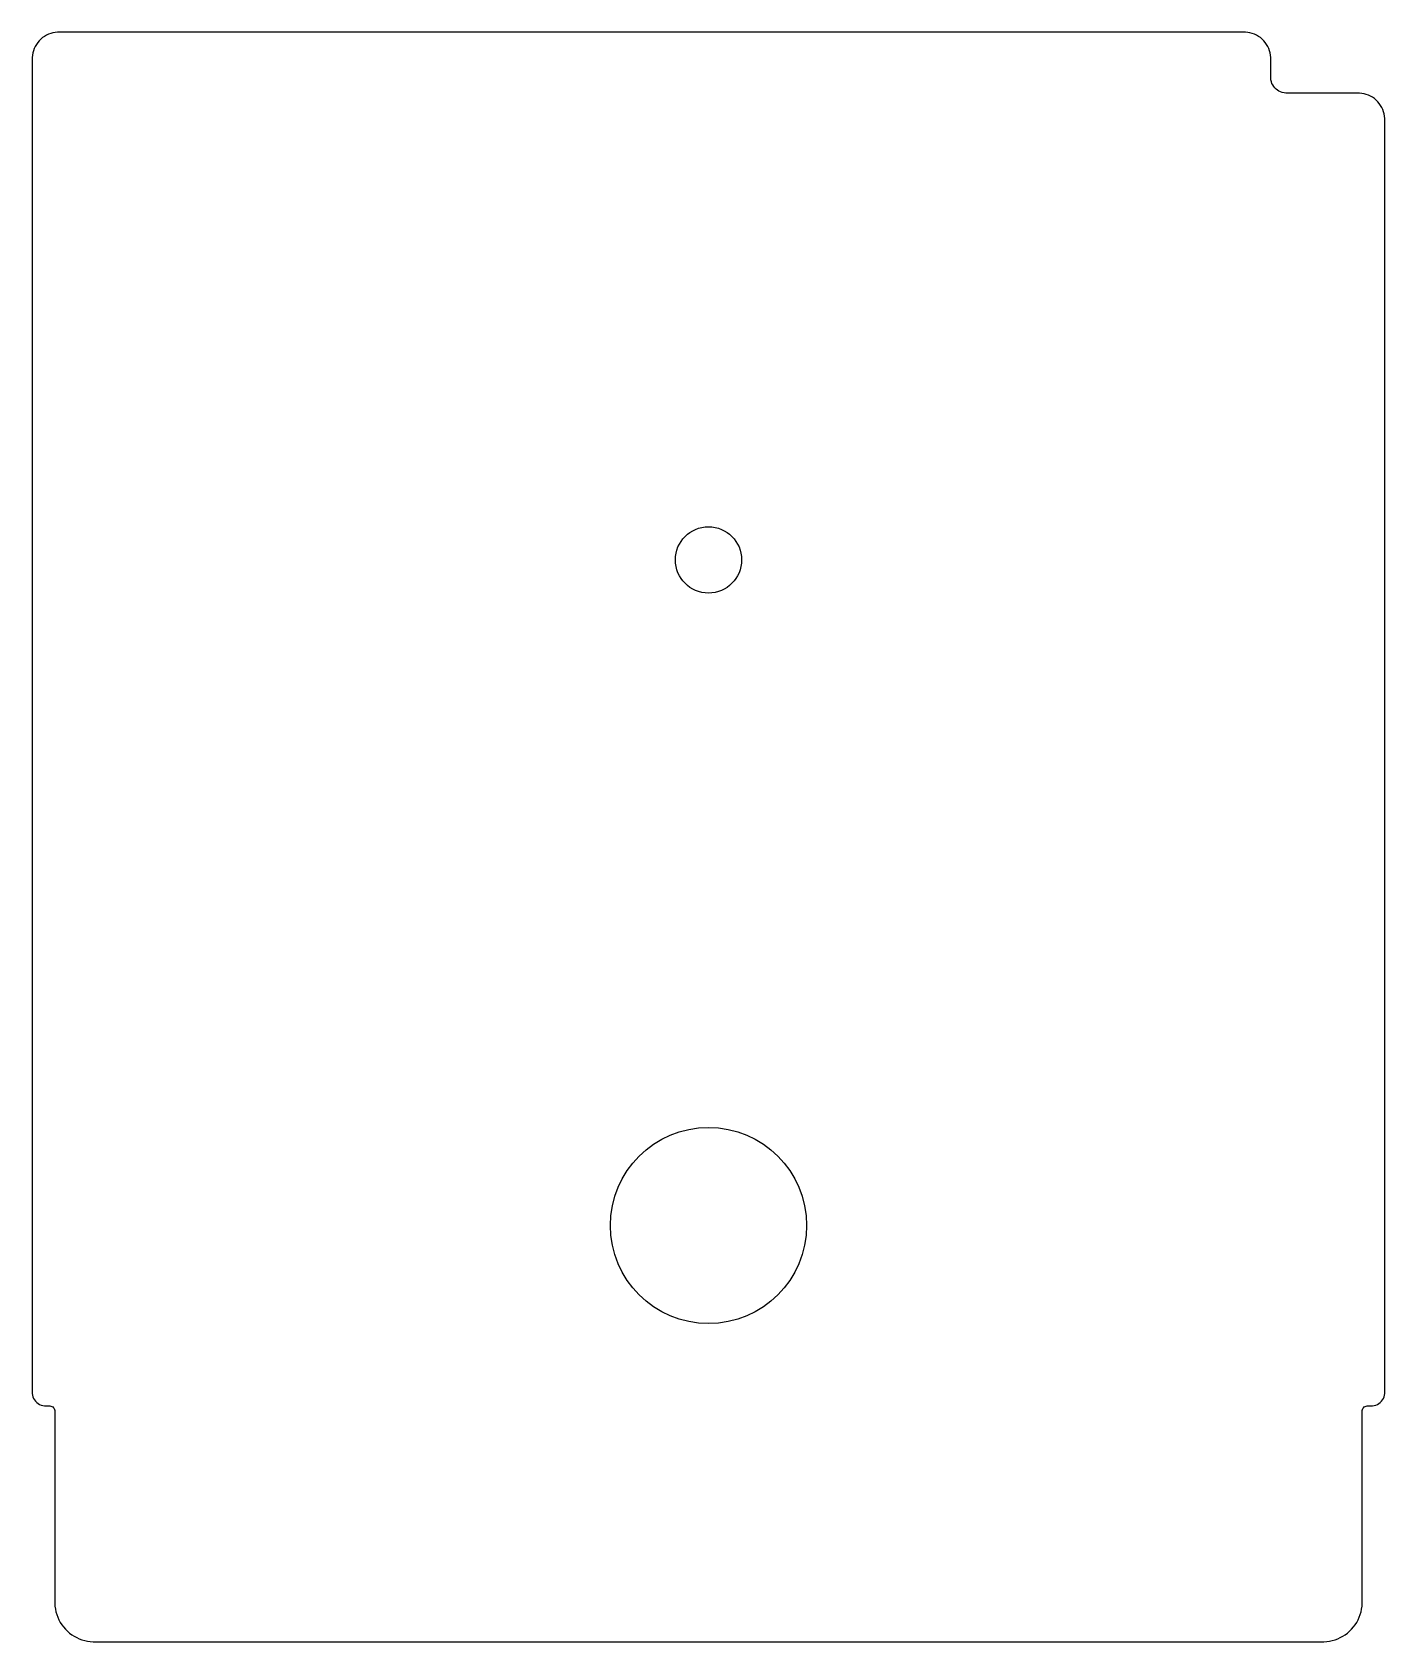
# Model space of a CAD drawing. Header units: metres. Extents: x 0 to 51, y 0 to 60.7.
import ezdxf

# ---------------------------------------------------------------- set-up
doc = ezdxf.new("R2010")
doc.units = ezdxf.units.M

msp = doc.modelspace()

# ---------------------------------------------------------------- linework, layer by layer
for p, q in [((1, 60.7), (0.95636, 60.69952)), ((45.7, 60.7), (1, 60.7)), ((45.74364, 60.69952), (45.7, 60.7)), ((0.11257, 60.16197), (0.07568, 60.08287)), ((0.15621, 60.23756), (0.11257, 60.16197)), ((0.20627, 60.30905), (0.15621, 60.23756)), ((0.26237, 60.37591), (0.20627, 60.30905)), ((0.32409, 60.43763), (0.26237, 60.37591)), ((0.39095, 60.49373), (0.32409, 60.43763)), ((0.46244, 60.54379), (0.39095, 60.49373)), ((0.53803, 60.58743), (0.46244, 60.54379)), ((0.61713, 60.62432), (0.53803, 60.58743)), ((0.69915, 60.65417), (0.61713, 60.62432)), ((0.78346, 60.67676), (0.69915, 60.65417)), ((0.86941, 60.69192), (0.78346, 60.67676)), ((0.95636, 60.69952), (0.86941, 60.69192)), ((45.83059, 60.69192), (45.74364, 60.69952)), ((45.91654, 60.67676), (45.83059, 60.69192)), ((46.00085, 60.65417), (45.91654, 60.67676)), ((46.08287, 60.62432), (46.00085, 60.65417)), ((46.16197, 60.58743), (46.08287, 60.62432)), ((46.23756, 60.54379), (46.16197, 60.58743)), ((46.30905, 60.49373), (46.23756, 60.54379)), ((46.37591, 60.43763), (46.30905, 60.49373)), ((46.43763, 60.37591), (46.37591, 60.43763)), ((46.49373, 60.30905), (46.43763, 60.37591)), ((46.54379, 60.23756), (46.49373, 60.30905)), ((46.58743, 60.16197), (46.54379, 60.23756)), ((46.62432, 60.08287), (46.58743, 60.16197)), ((0.00048, 59.74364), (0, 59.7)), ((0, 59.7), (0, 9.4)), ((0.00808, 59.83059), (0.00048, 59.74364)), ((0.02324, 59.91654), (0.00808, 59.83059)), ((0.04583, 60.00085), (0.02324, 59.91654)), ((0.07568, 60.08287), (0.04583, 60.00085)), ((46.65417, 60.00085), (46.62432, 60.08287)), ((46.67676, 59.91654), (46.65417, 60.00085)), ((46.69192, 59.83059), (46.67676, 59.91654)), ((46.69952, 59.74364), (46.69192, 59.83059)), ((46.7, 59.7), (46.69952, 59.74364)), ((46.7, 59), (46.7, 59.7)), ((46.70047, 58.96633), (46.7, 59)), ((46.70801, 58.89942), (46.70047, 58.96633)), ((46.723, 58.83377), (46.70801, 58.89942)), ((46.74524, 58.77021), (46.723, 58.83377)), ((46.77445, 58.70954), (46.74524, 58.77021)), ((46.81028, 58.65252), (46.77445, 58.70954)), ((46.85226, 58.59988), (46.81028, 58.65252)), ((46.89988, 58.55226), (46.85226, 58.59988)), ((46.95252, 58.51028), (46.89988, 58.55226)), ((47.00954, 58.47445), (46.95252, 58.51028)), ((47.07021, 58.44524), (47.00954, 58.47445)), ((47.13377, 58.423), (47.07021, 58.44524)), ((47.19942, 58.40801), (47.13377, 58.423)), ((47.26633, 58.40047), (47.19942, 58.40801)), ((47.3, 58.4), (47.26633, 58.40047)), ((50, 58.4), (47.3, 58.4)), ((50.04364, 58.39952), (50, 58.4)), ((50.13059, 58.39192), (50.04364, 58.39952)), ((50.21654, 58.37676), (50.13059, 58.39192)), ((50.30085, 58.35417), (50.21654, 58.37676)), ((50.38287, 58.32432), (50.30085, 58.35417)), ((50.46197, 58.28743), (50.38287, 58.32432)), ((50.53756, 58.24379), (50.46197, 58.28743)), ((50.60905, 58.19373), (50.53756, 58.24379)), ((50.67591, 58.13763), (50.60905, 58.19373)), ((50.73763, 58.07591), (50.67591, 58.13763)), ((50.79373, 58.00905), (50.73763, 58.07591)), ((50.84379, 57.93756), (50.79373, 58.00905)), ((50.88743, 57.86197), (50.84379, 57.93756)), ((50.92432, 57.78287), (50.88743, 57.86197)), ((50.95417, 57.70085), (50.92432, 57.78287)), ((50.97676, 57.61654), (50.95417, 57.70085)), ((50.99192, 57.53059), (50.97676, 57.61654)), ((50.99952, 57.44364), (50.99192, 57.53059)), ((51, 57.4), (50.99952, 57.44364)), ((51, 9.4), (51, 57.4)), ((0, 9.4), (0.00053, 9.36726)), ((0.00053, 9.36726), (0.00908, 9.30235)), ((0.00908, 9.30235), (0.02603, 9.23911)), ((0.02603, 9.23911), (0.05108, 9.17862)), ((0.05108, 9.17862), (0.08382, 9.12192)), ((0.08382, 9.12192), (0.12368, 9.06997)), ((50.87632, 9.06997), (50.91618, 9.12192)), ((50.91618, 9.12192), (50.94892, 9.17862)), ((50.94892, 9.17862), (50.97397, 9.23911)), ((50.97397, 9.23911), (50.99092, 9.30235)), ((50.99092, 9.30235), (50.99946, 9.36726)), ((50.99946, 9.36726), (51, 9.4)), ((0.12368, 9.06997), (0.16997, 9.02368)), ((0.16997, 9.02368), (0.22192, 8.98382)), ((0.22192, 8.98382), (0.27862, 8.95108)), ((0.27862, 8.95108), (0.33911, 8.92603)), ((0.33911, 8.92603), (0.40235, 8.90908)), ((0.40235, 8.90908), (0.46726, 8.90054)), ((0.46726, 8.90054), (0.5, 8.9)), ((0.5, 8.9), (0.65, 8.9)), ((0.65, 8.9), (0.66965, 8.89952)), ((0.66965, 8.89952), (0.7082, 8.89185)), ((0.7082, 8.89185), (0.74451, 8.87681)), ((0.74451, 8.87681), (0.77719, 8.85498)), ((0.77719, 8.85498), (0.80498, 8.82719)), ((0.80498, 8.82719), (0.82681, 8.79451)), ((0.82681, 8.79451), (0.84185, 8.7582)), ((0.84185, 8.7582), (0.84952, 8.71965)), ((0.84952, 8.71965), (0.85, 8.7)), ((0.85, 8.7), (0.85, 1.5)), ((50.15, 8.7), (50.15048, 8.71965)), ((50.15, 1.5), (50.15, 8.7)), ((50.15048, 8.71965), (50.15815, 8.7582)), ((50.15815, 8.7582), (50.17319, 8.79451)), ((50.17319, 8.79451), (50.19502, 8.82719)), ((50.19502, 8.82719), (50.22281, 8.85498)), ((50.22281, 8.85498), (50.25549, 8.87681)), ((50.25549, 8.87681), (50.2918, 8.89185)), ((50.2918, 8.89185), (50.33035, 8.89952)), ((50.33035, 8.89952), (50.35, 8.9)), ((50.35, 8.9), (50.5, 8.9)), ((50.5, 8.9), (50.53274, 8.90054)), ((50.53274, 8.90054), (50.59765, 8.90908)), ((50.59765, 8.90908), (50.66089, 8.92603)), ((50.66089, 8.92603), (50.72138, 8.95108)), ((50.72138, 8.95108), (50.77808, 8.98382)), ((50.77808, 8.98382), (50.83003, 9.02368)), ((50.83003, 9.02368), (50.87632, 9.06997)), ((0.85, 1.5), (0.85048, 1.44644)), ((0.85048, 1.44644), (0.85812, 1.33961)), ((0.85812, 1.33961), (0.87336, 1.23359)), ((0.87336, 1.23359), (0.89613, 1.12892)), ((50.10387, 1.12892), (50.12664, 1.23359)), ((50.12664, 1.23359), (50.14188, 1.33961)), ((50.14188, 1.33961), (50.14952, 1.44644)), ((50.14952, 1.44644), (50.15, 1.5)), ((0.89613, 1.12892), (0.92631, 1.02615)), ((0.92631, 1.02615), (0.96374, 0.92579)), ((0.96374, 0.92579), (1.00823, 0.82836)), ((1.00823, 0.82836), (1.05957, 0.73435)), ((1.05957, 0.73435), (1.11748, 0.64424)), ((1.11748, 0.64424), (1.18167, 0.5585)), ((49.81833, 0.5585), (49.88252, 0.64424)), ((49.88252, 0.64424), (49.94043, 0.73435)), ((49.94043, 0.73435), (49.99176, 0.82836)), ((49.99176, 0.82836), (50.03626, 0.92579)), ((50.03626, 0.92579), (50.07369, 1.02615)), ((50.07369, 1.02615), (50.10387, 1.12892)), ((1.18167, 0.5585), (1.25181, 0.47755)), ((1.25181, 0.47755), (1.32755, 0.40181)), ((1.32755, 0.40181), (1.4085, 0.33167)), ((1.4085, 0.33167), (1.49424, 0.26748)), ((1.49424, 0.26748), (1.58435, 0.20957)), ((1.58435, 0.20957), (1.67836, 0.15824)), ((1.67836, 0.15824), (1.77579, 0.11374)), ((1.77579, 0.11374), (1.87615, 0.07631)), ((1.87615, 0.07631), (1.97892, 0.04613)), ((1.97892, 0.04613), (2.08358, 0.02336)), ((2.08358, 0.02336), (2.18961, 0.00812)), ((2.18961, 0.00812), (2.29644, 0.00048)), ((2.29644, 0.00048), (2.35, 0)), ((2.35, 0), (48.65, 0)), ((48.65, 0), (48.70356, 0.00048)), ((48.70356, 0.00048), (48.81039, 0.00812)), ((48.81039, 0.00812), (48.91642, 0.02336)), ((48.91642, 0.02336), (49.02108, 0.04613)), ((49.02108, 0.04613), (49.12385, 0.07631)), ((49.12385, 0.07631), (49.22421, 0.11374)), ((49.22421, 0.11374), (49.32164, 0.15824)), ((49.32164, 0.15824), (49.41565, 0.20957)), ((49.41565, 0.20957), (49.50576, 0.26748)), ((49.50576, 0.26748), (49.5915, 0.33167)), ((49.5915, 0.33167), (49.67245, 0.40181)), ((49.67245, 0.40181), (49.74819, 0.47755)), ((49.74819, 0.47755), (49.81833, 0.5585))]:
    msp.add_line(p, q)
for centre, radius in [((25.5, 40.8), 1.25), ((25.5, 15.7), 3.7)]:
    msp.add_circle(centre, radius)

doc.saveas('drawing.dxf')
